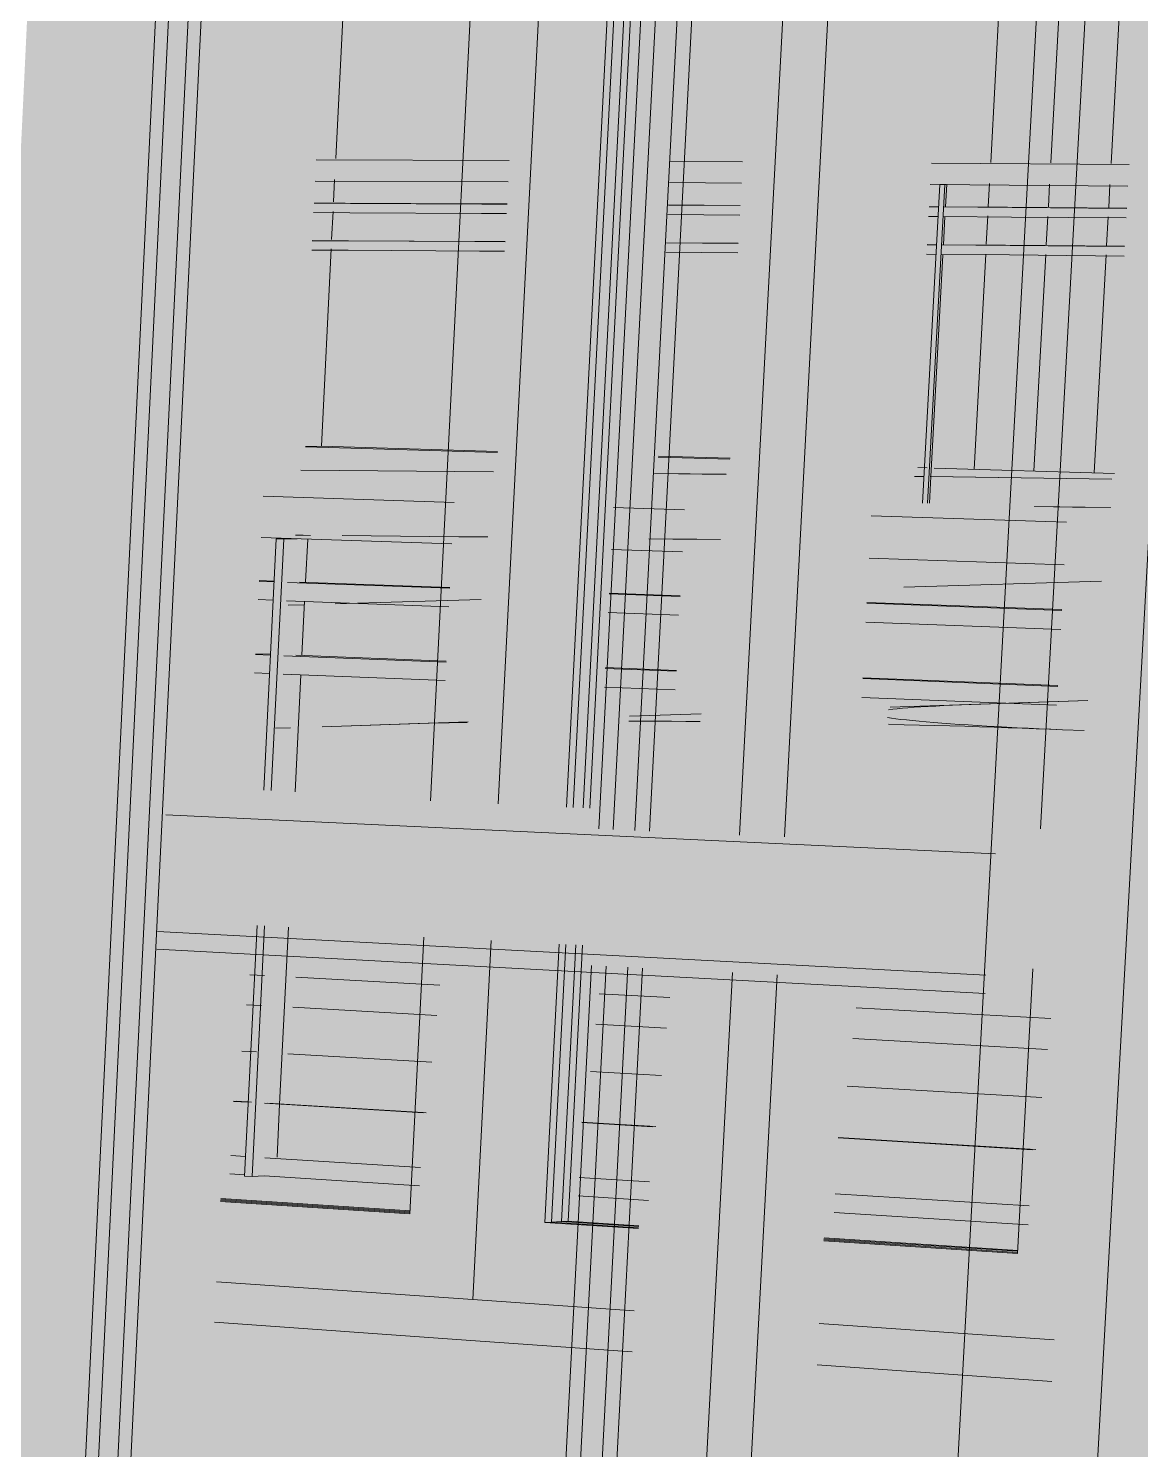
# Model space of a CAD drawing. Header units: inches. Extents: x 30764 to 30770, y -4780 to 4478.
# Drawn here: x 30766.0058 to 30766.0673, y -4779.7673 to -4779.6889 of the extents above; entities that cross this region are included whole.
import ezdxf

# ---------------------------------------------------------------- set-up
doc = ezdxf.new("R2010")
doc.units = ezdxf.units.IN
doc.header["$MEASUREMENT"] = 0
for name, color, linetype, lineweight in [('A-DOOR', 31, 'Continuous', 13), ('A-FLOR', 192, 'Continuous', 13), ('A-FLOR-HRAL', 11, 'Continuous', 9), ('A-FLOR-OTLN', 90, 'Continuous', 9), ('A-GLAZ-CURT', 52, 'Continuous', 9), ('A-GLAZ-CWMG', 51, 'Continuous', 9), ('C-BLDG-PADS', 91, 'Continuous', 9), ('C-TOPO', 7, 'Continuous', 9), ('L-SITE-WALL', 31, 'Continuous', 13), ('S-BEAM', 12, 'Continuous', 9)]:
    doc.layers.add(name, color=color, linetype=linetype, lineweight=lineweight)

# ---------------------------------------------------------------- blocks, each defined once
blk = doc.blocks.new('FP_35-Entrance - Fitness Center')
at = {"layer": 'A-DOOR', "lineweight": 9}
for p, q in [((-6389.540423, -4779.696251), (-6389.538786, -4779.666037)), ((-6389.537105, -4779.696274), (-6389.535453, -4779.666008)), ((-6389.53377, -4779.696304), (-6389.532103, -4779.66598)), ((-6389.509897, -4779.696343), (-6389.508128, -4779.665772)), ((-6389.540554, -4779.698677), (-6389.540486, -4779.697423)), ((-6389.537238, -4779.698704), (-6389.53717, -4779.697449)), ((-6389.533904, -4779.698732), (-6389.533834, -4779.697468)), ((-6389.510037, -4779.698771), (-6389.509965, -4779.697525)), ((-6389.540668, -4779.700774), (-6389.540583, -4779.699201)), ((-6389.537353, -4779.700804), (-6389.537267, -4779.699229)), ((-6389.53402, -4779.700835), (-6389.533933, -4779.699258)), ((-6389.510159, -4779.700876), (-6389.510069, -4779.699312)), ((-6389.541341, -4779.713201), (-6389.540697, -4779.701316)), ((-6389.538035, -4779.7133), (-6389.537381, -4779.701329)), ((-6389.53471, -4779.713399), (-6389.534048, -4779.70136)), ((-6389.510905, -4779.713757), (-6389.510191, -4779.701418)), ((-6389.510925, -4779.714111), (-6389.510905, -4779.713757))]:
    blk.add_line(p, q, dxfattribs=at)

msp = doc.modelspace()

# ---------------------------------------------------------------- hatches: boundary and pattern name
at = {"layer": 'A-DOOR'}
h = msp.add_hatch(color=256, dxfattribs=at)
h.paths.add_polyline_path([(30766.060823, -4779.841117), (30766.072697, -4779.62668), (30766.008562, -4779.62927), (30765.998852, -4779.832795), (30766.042187, -4779.838614)], flags=0)
h.paths.add_polyline_path([(30766.053714, -4779.831251), (30766.00619, -4779.825217), (30766.015287, -4779.637903), (30766.064327, -4779.636293), (30766.055012, -4779.807412)], flags=0)
at = {"layer": 'A-DOOR', "transparency": 33554496}
msp.add_hatch(color=256, dxfattribs=at).paths.add_polyline_path([(30766.053734, -4779.831086), (30766.064336, -4779.636337), (30766.016014, -4779.637922), (30766.006905, -4779.825147), (30766.053725, -4779.831085)], flags=0)
at = {"layer": 'A-DOOR'}
for points in [[(30766.00619, -4779.825217), (30766.006905, -4779.825147), (30766.016014, -4779.637922), (30766.015287, -4779.637903), (30766.006202, -4779.824971)], [(30766.006905, -4779.825147), (30766.00869, -4779.82497), (30766.017829, -4779.637969), (30766.016014, -4779.637922), (30766.006914, -4779.824971)], [(30766.031739, -4779.712207), (30766.032306, -4779.701089), (30766.022543, -4779.701035), (30766.022, -4779.711917), (30766.029989, -4779.712155)], [(30766.044576, -4779.712589), (30766.045175, -4779.701181), (30766.041209, -4779.701181), (30766.040621, -4779.712471), (30766.044123, -4779.712575)], [(30766.026882, -4779.754309), (30766.026885, -4779.754266), (30766.016433, -4779.753585), (30766.016429, -4779.753627), (30766.026586, -4779.75429)], [(30766.026887, -4779.754266), (30766.026891, -4779.754158), (30766.016445, -4779.753478), (30766.016433, -4779.753585), (30766.026885, -4779.754266)], [(30766.039518, -4779.755133), (30766.039523, -4779.75509), (30766.034721, -4779.754777), (30766.034351, -4779.754796), (30766.03937, -4779.755124)], [(30766.039523, -4779.75509), (30766.039535, -4779.754981), (30766.035643, -4779.754728), (30766.035021, -4779.754796), (30766.039372, -4779.75508)], [(30766.060451, -4779.756499), (30766.060454, -4779.756454), (30766.049755, -4779.755757), (30766.04975, -4779.755801), (30766.060138, -4779.756478)], [(30766.060456, -4779.756454), (30766.060461, -4779.756343), (30766.049768, -4779.755647), (30766.049755, -4779.755757), (30766.060454, -4779.756454)]]:
    msp.add_hatch(color=256, dxfattribs=at).paths.add_polyline_path(points, flags=0)
h = msp.add_hatch(color=256, dxfattribs=at)
h.paths.add_polyline_path([(30766.009842, -4779.81858), (30766.040765, -4779.815655), (30766.044704, -4779.74099), (30766.039735, -4779.740745), (30766.036199, -4779.808554), (30766.010219, -4779.810879), (30766.010148, -4779.812331)], flags=0)
h.paths.add_polyline_path([(30766.045104, -4779.733399), (30766.050108, -4779.638519), (30766.0187, -4779.6377), (30766.018307, -4779.645731), (30766.044661, -4779.646276), (30766.040129, -4779.733187), (30766.043476, -4779.73333)], flags=0)
at = {"layer": 'A-DOOR', "transparency": 33554496}
h = msp.add_hatch(color=256, dxfattribs=at)
h.paths.add_polyline_path([(30766.010236, -4779.810717), (30766.035406, -4779.808467), (30766.038932, -4779.740703), (30766.013726, -4779.739462), (30766.010342, -4779.808569)], flags=0)
h.paths.add_polyline_path([(30766.039326, -4779.733149), (30766.043846, -4779.646297), (30766.018315, -4779.645769), (30766.014088, -4779.732069), (30766.03611, -4779.733011)], flags=0)
at = {"layer": 'A-DOOR'}
h = msp.add_hatch(color=256, dxfattribs=at)
h.paths.add_polyline_path([(30766.035406, -4779.808467), (30766.038932, -4779.740703), (30766.036931, -4779.740596), (30766.033427, -4779.808249)], flags=0)
h.paths.add_polyline_path([(30766.039326, -4779.733149), (30766.043846, -4779.646297), (30766.041813, -4779.646348), (30766.037322, -4779.733055)], flags=0)
h = msp.add_hatch(color=256, dxfattribs=at)
h.paths.add_polyline_path([(30766.036199, -4779.808554), (30766.039735, -4779.740745), (30766.038932, -4779.740703), (30766.035406, -4779.808467)], flags=0)
h.paths.add_polyline_path([(30766.040129, -4779.733187), (30766.044661, -4779.646276), (30766.043846, -4779.646297), (30766.039326, -4779.733149)], flags=0)
h = msp.add_hatch(color=256, dxfattribs=at)
h.paths.add_polyline_path([(30766.062482, -4779.76127), (30766.063602, -4779.740913), (30766.061311, -4779.740793), (30766.060451, -4779.756499), (30766.04975, -4779.755801), (30766.049505, -4779.760375), (30766.059337, -4779.761053)], flags=0)
h.paths.add_polyline_path([(30766.064029, -4779.733165), (30766.068397, -4779.6538), (30766.055189, -4779.654045), (30766.054979, -4779.657971), (30766.065855, -4779.657804), (30766.061734, -4779.733059)], flags=0)
h = msp.add_hatch(color=256, dxfattribs=at)
h.paths.add_polyline_path([(30766.030375, -4779.759054), (30766.031388, -4779.739226), (30766.027656, -4779.739031), (30766.026882, -4779.754309), (30766.016429, -4779.753627), (30766.016209, -4779.758077), (30766.024305, -4779.758636)], flags=0)
h.paths.add_polyline_path([(30766.031774, -4779.73168), (30766.035724, -4779.654405), (30766.021316, -4779.654672), (30766.021127, -4779.658489), (30766.031745, -4779.658326), (30766.028037, -4779.731508), (30766.030748, -4779.731633)], flags=0)
h = msp.add_hatch(color=256, dxfattribs=at)
h.paths.add_polyline_path([(30766.039281, -4779.759669), (30766.039518, -4779.755133), (30766.034351, -4779.754796), (30766.035144, -4779.739423), (30766.031388, -4779.739226), (30766.030375, -4779.759054), (30766.037713, -4779.759561)], flags=0)
h.paths.add_polyline_path([(30766.035535, -4779.731853), (30766.039333, -4779.65821), (30766.044582, -4779.65813), (30766.044785, -4779.654237), (30766.035724, -4779.654405), (30766.031774, -4779.73168), (30766.032802, -4779.731727)], flags=0)
at = {"layer": 'A-DOOR', "transparency": 33554496}
h = msp.add_hatch(color=256, dxfattribs=at)
h.paths.add_polyline_path([(30766.060456, -4779.756454), (30766.061314, -4779.740792), (30766.050585, -4779.740231), (30766.049755, -4779.755757), (30766.060454, -4779.756454)], flags=0)
h.paths.add_polyline_path([(30766.039523, -4779.75509), (30766.040327, -4779.739693), (30766.035512, -4779.739441), (30766.034721, -4779.754777), (30766.039372, -4779.75508)], flags=0)
h.paths.add_polyline_path([(30766.061737, -4779.733059), (30766.065848, -4779.657815), (30766.054982, -4779.657981), (30766.050995, -4779.732564), (30766.060444, -4779.732999)], flags=0)
h.paths.add_polyline_path([(30766.040723, -4779.732091), (30766.044584, -4779.65814), (30766.039705, -4779.658215), (30766.035903, -4779.731869), (30766.03954, -4779.732037)], flags=0)
h = msp.add_hatch(color=256, dxfattribs=at)
h.paths.add_polyline_path([(30766.026887, -4779.754266), (30766.027659, -4779.73903), (30766.017179, -4779.738481), (30766.016433, -4779.753585), (30766.026885, -4779.754266)], flags=0)
h.paths.add_polyline_path([(30766.02804, -4779.731507), (30766.031737, -4779.658337), (30766.021129, -4779.658499), (30766.017547, -4779.731024), (30766.026876, -4779.731454)], flags=0)
at = {"layer": 'A-DOOR'}
h = msp.add_hatch(color=256, dxfattribs=at)
h.paths.add_polyline_path([(30766.034351, -4779.754796), (30766.034721, -4779.754777), (30766.035512, -4779.739441), (30766.035144, -4779.739423), (30766.034355, -4779.754729)], flags=0)
h.paths.add_polyline_path([(30766.035903, -4779.731869), (30766.039682, -4779.658215), (30766.039332, -4779.658222), (30766.035535, -4779.731853), (30766.035598, -4779.731856)], flags=0)
h = msp.add_hatch(color=256, dxfattribs=at)
h.paths.add_polyline_path([(30766.034721, -4779.754777), (30766.035643, -4779.754728), (30766.036431, -4779.739487), (30766.035512, -4779.739441), (30766.034723, -4779.754729)], flags=0)
h.paths.add_polyline_path([(30766.036823, -4779.731909), (30766.040635, -4779.658226), (30766.039703, -4779.658245), (30766.035903, -4779.731869), (30766.036744, -4779.731906)], flags=0)
h = msp.add_hatch(color=256, dxfattribs=at)
h.paths.add_polyline_path([(30766.045203, -4779.70065), (30766.045285, -4779.699093), (30766.041318, -4779.699093), (30766.041238, -4779.700621), (30766.044121, -4779.700642)], flags=0)
h.paths.add_polyline_path([(30766.045313, -4779.698562), (30766.045359, -4779.697322), (30766.041411, -4779.697313), (30766.041347, -4779.698536), (30766.044121, -4779.698554)], flags=0)
h.paths.add_polyline_path([(30766.04544, -4779.696152), (30766.046958, -4779.667261), (30766.042974, -4779.667292), (30766.041472, -4779.696128), (30766.045266, -4779.696151)], flags=0)
h = msp.add_hatch(color=256, dxfattribs=at)
h.paths.add_polyline_path([(30766.032333, -4779.70056), (30766.032412, -4779.699008), (30766.022646, -4779.698958), (30766.022569, -4779.700501), (30766.031026, -4779.700551)], flags=0)
h.paths.add_polyline_path([(30766.032439, -4779.698479), (30766.032502, -4779.697238), (30766.022733, -4779.697211), (30766.022673, -4779.698425), (30766.031169, -4779.698472)], flags=0)
h.paths.add_polyline_path([(30766.032492, -4779.696086), (30766.032562, -4779.696065), (30766.034026, -4779.667361), (30766.024216, -4779.667437), (30766.022811, -4779.696031), (30766.032416, -4779.696086)], flags=0)
at = {"layer": 'A-FLOR'}
h = msp.add_hatch(color=256, dxfattribs=at)
h.paths.add_polyline_path([(30766.061107, -4779.753881), (30766.061472, -4779.750732), (30766.050738, -4779.750082), (30766.050385, -4779.753205), (30766.060968, -4779.753872)], flags=0)
h.paths.add_polyline_path([(30766.064498, -4779.72462), (30766.064865, -4779.721451), (30766.054022, -4779.721055), (30766.053666, -4779.724197), (30766.063134, -4779.724567)], flags=0)
h.paths.add_polyline_path([(30766.064995, -4779.720333), (30766.06529, -4779.717788), (30766.054426, -4779.717481), (30766.054147, -4779.719947), (30766.063397, -4779.720276)], flags=0)
h.paths.add_polyline_path([(30766.065567, -4779.7154), (30766.065577, -4779.715314), (30766.063329, -4779.715322), (30766.0637, -4779.715335)], flags=0)
h = msp.add_hatch(color=256, dxfattribs=at)
h.paths.add_polyline_path([(30766.040133, -4779.752558), (30766.040475, -4779.749462), (30766.036571, -4779.749226), (30766.036233, -4779.752312), (30766.040031, -4779.752552)], flags=0)
h.paths.add_polyline_path([(30766.027472, -4779.75176), (30766.027801, -4779.748696), (30766.019862, -4779.748216), (30766.01955, -4779.751185), (30766.019192, -4779.751238), (30766.027348, -4779.751752)], flags=0)
h.paths.add_polyline_path([(30766.017818, -4779.751151), (30766.018136, -4779.748111), (30766.017316, -4779.748062), (30766.016999, -4779.7511), (30766.017764, -4779.751148)], flags=0)
h.paths.add_polyline_path([(30766.04331, -4779.723792), (30766.04362, -4779.720676), (30766.039711, -4779.720533), (30766.039372, -4779.723638), (30766.042838, -4779.723774)], flags=0)
h.paths.add_polyline_path([(30766.030524, -4779.723293), (30766.030854, -4779.72021), (30766.022837, -4779.719918), (30766.022515, -4779.72298), (30766.029332, -4779.723246)], flags=0)
h.paths.add_polyline_path([(30766.020774, -4779.722912), (30766.021094, -4779.719854), (30766.020267, -4779.719824), (30766.019948, -4779.72288), (30766.020765, -4779.722912)], flags=0)
h.paths.add_polyline_path([(30766.043776, -4779.719578), (30766.044052, -4779.717078), (30766.040104, -4779.716952), (30766.039831, -4779.719438), (30766.043684, -4779.719575)], flags=0)
h.paths.add_polyline_path([(30766.030971, -4779.719123), (30766.031235, -4779.716659), (30766.023203, -4779.716439), (30766.022951, -4779.718838), (30766.029569, -4779.719073)], flags=0)
h.paths.add_polyline_path([(30766.021207, -4779.718776), (30766.021458, -4779.716382), (30766.021732, -4779.716346), (30766.020634, -4779.71631), (30766.020379, -4779.718746), (30766.020907, -4779.718765)], flags=0)
h = msp.add_hatch(color=256, dxfattribs=at)
h.paths.add_polyline_path([(30766.040475, -4779.749462), (30766.041591, -4779.739357), (30766.037673, -4779.739154), (30766.036571, -4779.749226), (30766.040212, -4779.749446)], flags=0)
h.paths.add_polyline_path([(30766.027801, -4779.748696), (30766.028873, -4779.738696), (30766.020907, -4779.738281), (30766.019862, -4779.748216), (30766.027522, -4779.748679)], flags=0)
h.paths.add_polyline_path([(30766.018136, -4779.748111), (30766.019174, -4779.738191), (30766.018352, -4779.738148), (30766.017316, -4779.748062), (30766.017933, -4779.748099)], flags=0)
h.paths.add_polyline_path([(30766.042448, -4779.731603), (30766.043189, -4779.724893), (30766.039251, -4779.724736), (30766.038519, -4779.731424), (30766.04238, -4779.7316)], flags=0)
h.paths.add_polyline_path([(30766.029695, -4779.731022), (30766.030407, -4779.724382), (30766.022402, -4779.724062), (30766.021708, -4779.730658), (30766.028894, -4779.730985)], flags=0)
h.paths.add_polyline_path([(30766.019971, -4779.730579), (30766.020661, -4779.723992), (30766.019835, -4779.723959), (30766.019147, -4779.730541), (30766.019806, -4779.730571)], flags=0)
h = msp.add_hatch(color=256, dxfattribs=at)
h.paths.add_polyline_path([(30766.061472, -4779.750732), (30766.062663, -4779.740454), (30766.05189, -4779.739893), (30766.050738, -4779.750082), (30766.061162, -4779.750713)], flags=0)
h.paths.add_polyline_path([(30766.063577, -4779.732566), (30766.064368, -4779.72574), (30766.053541, -4779.725307), (30766.052775, -4779.732074), (30766.062647, -4779.732523)], flags=0)
h = msp.add_hatch(color=256, dxfattribs=at)
h.paths.add_polyline_path([(30766.040079, -4779.753581), (30766.040133, -4779.752558), (30766.036233, -4779.752312), (30766.03618, -4779.753332), (30766.040031, -4779.753578)], flags=0)
h.paths.add_polyline_path([(30766.027421, -4779.752772), (30766.027472, -4779.75176), (30766.018886, -4779.751219), (30766.018836, -4779.752224), (30766.027348, -4779.752768)], flags=0)
h.paths.add_polyline_path([(30766.017768, -4779.752155), (30766.017818, -4779.751151), (30766.016999, -4779.7511), (30766.016949, -4779.752103), (30766.017764, -4779.752155)], flags=0)
msp.add_hatch(color=256, dxfattribs=at).paths.add_polyline_path([(30766.06105, -4779.754921), (30766.061107, -4779.753881), (30766.050385, -4779.753205), (30766.050329, -4779.754236), (30766.060969, -4779.754916)], flags=0)
at = {"layer": 'A-FLOR-HRAL'}
h = msp.add_hatch(color=256, dxfattribs=at)
h.paths.add_polyline_path([(30766.045234, -4779.696813), (30766.045266, -4779.696215), (30766.041294, -4779.696225), (30766.041264, -4779.69679), (30766.043945, -4779.696806)], flags=0)
h.paths.add_polyline_path([(30766.032348, -4779.696742), (30766.032379, -4779.696155), (30766.024807, -4779.696115), (30766.02172, -4779.696113), (30766.02169, -4779.696692), (30766.031241, -4779.696736)], flags=0)
for points in [[(30766.066587, -4779.696959), (30766.066621, -4779.696362), (30766.055701, -4779.696328), (30766.05567, -4779.696881), (30766.064191, -4779.696941)], [(30766.066557, -4779.697533), (30766.066587, -4779.696959), (30766.05567, -4779.696881), (30766.055641, -4779.697455), (30766.064916, -4779.697521)], [(30766.055488, -4779.715072), (30766.056437, -4779.697474), (30766.056161, -4779.697472), (30766.055214, -4779.715063), (30766.055404, -4779.715069)], [(30766.066458, -4779.699318), (30766.066487, -4779.698792), (30766.055573, -4779.698706), (30766.055544, -4779.69923), (30766.063699, -4779.699295)], [(30766.066342, -4779.70142), (30766.066371, -4779.700895), (30766.05546, -4779.700801), (30766.055432, -4779.701324), (30766.063699, -4779.701396)], [(30766.063102, -4779.717354), (30766.063175, -4779.716128), (30766.052386, -4779.715785), (30766.052315, -4779.716996), (30766.061316, -4779.717295)], [(30766.063049, -4779.718458), (30766.063102, -4779.717354), (30766.052315, -4779.716996), (30766.052262, -4779.718105), (30766.061517, -4779.718411)], [(30766.06285, -4779.722038), (30766.062907, -4779.720989), (30766.052127, -4779.720599), (30766.052072, -4779.721639), (30766.061323, -4779.721982)], [(30766.062907, -4779.720989), (30766.062915, -4779.720944), (30766.052134, -4779.720555), (30766.052127, -4779.720599), (30766.061322, -4779.720931)], [(30766.06262, -4779.726233), (30766.062677, -4779.725185), (30766.051905, -4779.724759), (30766.051849, -4779.725798), (30766.061324, -4779.726181)], [(30766.062677, -4779.725185), (30766.062685, -4779.725136), (30766.051912, -4779.72471), (30766.051905, -4779.724759), (30766.061324, -4779.725131)]]:
    msp.add_hatch(color=256, dxfattribs=at).paths.add_polyline_path(points, flags=0)
h = msp.add_hatch(color=256, dxfattribs=at)
h.paths.add_polyline_path([(30766.045205, -4779.697384), (30766.045234, -4779.696813), (30766.041264, -4779.69679), (30766.041236, -4779.697364), (30766.044318, -4779.697377)], flags=0)
h.paths.add_polyline_path([(30766.03232, -4779.697306), (30766.032348, -4779.696742), (30766.02169, -4779.696692), (30766.021663, -4779.697254), (30766.026829, -4779.697287), (30766.030655, -4779.697301)], flags=0)
h = msp.add_hatch(color=256, dxfattribs=at)
h.paths.add_polyline_path([(30766.055596, -4779.715075), (30766.056302, -4779.701331), (30766.056227, -4779.701368), (30766.055488, -4779.715072), (30766.055572, -4779.715074)], flags=0)
h.paths.add_polyline_path([(30766.056281, -4779.700808), (30766.056366, -4779.700779), (30766.056415, -4779.699236), (30766.05634, -4779.699264), (30766.056257, -4779.700808)], flags=0)
h.paths.add_polyline_path([(30766.056394, -4779.698712), (30766.056479, -4779.698686), (30766.056508, -4779.697464), (30766.056437, -4779.697474), (30766.05637, -4779.698712)], flags=0)
h = msp.add_hatch(color=256, dxfattribs=at)
h.paths.add_polyline_path([(30766.045111, -4779.699155), (30766.045139, -4779.698633), (30766.04117, -4779.698608), (30766.041143, -4779.699129), (30766.043946, -4779.699147)], flags=0)
h.paths.add_polyline_path([(30766.03223, -4779.699075), (30766.032256, -4779.698555), (30766.021601, -4779.698501), (30766.021575, -4779.69902), (30766.030842, -4779.699067)], flags=0)
h = msp.add_hatch(color=256, dxfattribs=at)
h.paths.add_polyline_path([(30766.045139, -4779.698633), (30766.04514, -4779.698624), (30766.043946, -4779.698625)], flags=0)
h.paths.add_polyline_path([(30766.032256, -4779.698555), (30766.032257, -4779.698546), (30766.030869, -4779.698547)], flags=0)
h = msp.add_hatch(color=256, dxfattribs=at)
h.paths.add_polyline_path([(30766.066487, -4779.698792), (30766.066488, -4779.698783), (30766.063699, -4779.698769)], flags=0)
h.paths.add_polyline_path([(30766.056095, -4779.69871), (30766.056096, -4779.698701), (30766.055573, -4779.698706)], flags=0)
h = msp.add_hatch(color=256, dxfattribs=at)
h.paths.add_polyline_path([(30766.045002, -4779.701242), (30766.045029, -4779.70072), (30766.041062, -4779.700693), (30766.041035, -4779.701214), (30766.043947, -4779.701235)], flags=0)
h.paths.add_polyline_path([(30766.032124, -4779.701155), (30766.03215, -4779.700635), (30766.021498, -4779.700576), (30766.021472, -4779.701095), (30766.030736, -4779.701147)], flags=0)
h = msp.add_hatch(color=256, dxfattribs=at)
h.paths.add_polyline_path([(30766.045029, -4779.70072), (30766.045031, -4779.700711), (30766.043947, -4779.700713)], flags=0)
h.paths.add_polyline_path([(30766.03215, -4779.700635), (30766.032151, -4779.700626), (30766.030763, -4779.700627)], flags=0)
h = msp.add_hatch(color=256, dxfattribs=at)
h.paths.add_polyline_path([(30766.066371, -4779.700895), (30766.066372, -4779.700885), (30766.063699, -4779.700871)], flags=0)
h.paths.add_polyline_path([(30766.055982, -4779.700805), (30766.055984, -4779.700795), (30766.05546, -4779.700801)], flags=0)
at = {"layer": 'A-FLOR-HRAL', "transparency": 33554466}
for points in [[(30766.031503, -4779.713347), (30766.032124, -4779.701155), (30766.021472, -4779.701104), (30766.020869, -4779.713252), (30766.029806, -4779.713331)], [(30766.04436, -4779.713477), (30766.045002, -4779.701242), (30766.041034, -4779.701243), (30766.040399, -4779.713432), (30766.04395, -4779.713472)], [(30766.055294, -4779.713601), (30766.055955, -4779.701328), (30766.055431, -4779.701361), (30766.054773, -4779.713595), (30766.05518, -4779.713599)], [(30766.065663, -4779.713743), (30766.066342, -4779.70142), (30766.0563, -4779.701367), (30766.05564, -4779.713605), (30766.063703, -4779.713716)]]:
    msp.add_hatch(color=256, dxfattribs=at).paths.add_polyline_path(points, flags=0)
at = {"layer": 'A-FLOR-HRAL'}
h = msp.add_hatch(color=256, dxfattribs=at)
h.paths.add_polyline_path([(30766.042002, -4779.716654), (30766.042074, -4779.715448), (30766.038146, -4779.715345), (30766.03808, -4779.716524), (30766.041726, -4779.716645)], flags=0)
h.paths.add_polyline_path([(30766.029268, -4779.716232), (30766.029335, -4779.715027), (30766.018797, -4779.714714), (30766.018734, -4779.715882), (30766.029148, -4779.716228)], flags=0)
h = msp.add_hatch(color=256, dxfattribs=at)
h.paths.add_polyline_path([(30766.041951, -4779.717741), (30766.042002, -4779.716654), (30766.03808, -4779.716524), (30766.038029, -4779.717613), (30766.041746, -4779.717733)], flags=0)
h.paths.add_polyline_path([(30766.02922, -4779.717316), (30766.029268, -4779.716232), (30766.018734, -4779.715882), (30766.018686, -4779.716963), (30766.028275, -4779.717285)], flags=0)
h = msp.add_hatch(color=256, dxfattribs=at)
h.paths.add_polyline_path([(30766.018172, -4779.752257), (30766.018858, -4779.738419), (30766.018445, -4779.738398), (30766.01776, -4779.752231)], flags=0)
h.paths.add_polyline_path([(30766.019229, -4779.730946), (30766.019918, -4779.71705), (30766.019504, -4779.717036), (30766.018815, -4779.730927), (30766.019181, -4779.730944)], flags=0)
h = msp.add_hatch(color=256, dxfattribs=at)
h.paths.add_polyline_path([(30766.018172, -4779.752257), (30766.018836, -4779.752224), (30766.018886, -4779.751219), (30766.01955, -4779.751185), (30766.019695, -4779.748259), (30766.018865, -4779.74821), (30766.01935, -4779.738444), (30766.018858, -4779.738419), (30766.018222, -4779.751252)], flags=0)
h.paths.add_polyline_path([(30766.019721, -4779.730968), (30766.020042, -4779.724511), (30766.019881, -4779.724505), (30766.019931, -4779.723493), (30766.020929, -4779.723462), (30766.021077, -4779.72049), (30766.020082, -4779.720455), (30766.020132, -4779.719442), (30766.02113, -4779.719414), (30766.021248, -4779.717049), (30766.02011, -4779.717045), (30766.019918, -4779.71705), (30766.019229, -4779.730946), (30766.01956, -4779.730961)], flags=0)
h = msp.add_hatch(color=256, dxfattribs=at)
h.paths.add_polyline_path([(30766.041766, -4779.721258), (30766.04182, -4779.720226), (30766.0379, -4779.720085), (30766.037846, -4779.721113), (30766.041732, -4779.721257)], flags=0)
h.paths.add_polyline_path([(30766.029041, -4779.720787), (30766.029093, -4779.719766), (30766.020132, -4779.719442), (30766.020082, -4779.720455), (30766.027702, -4779.720737)], flags=0)
h.paths.add_polyline_path([(30766.019338, -4779.720428), (30766.019388, -4779.719415), (30766.018565, -4779.719386), (30766.018515, -4779.720397), (30766.019092, -4779.720419)], flags=0)
h = msp.add_hatch(color=256, dxfattribs=at)
h.paths.add_polyline_path([(30766.04182, -4779.720226), (30766.041827, -4779.720183), (30766.037906, -4779.720041), (30766.0379, -4779.720085), (30766.041731, -4779.720223)], flags=0)
h.paths.add_polyline_path([(30766.029093, -4779.719766), (30766.029099, -4779.719723), (30766.020132, -4779.719442), (30766.027702, -4779.719716)], flags=0)
h.paths.add_polyline_path([(30766.019388, -4779.719415), (30766.019394, -4779.719372), (30766.019092, -4779.719405)], flags=0)
h = msp.add_hatch(color=256, dxfattribs=at)
h.paths.add_polyline_path([(30766.041551, -4779.725381), (30766.041605, -4779.724351), (30766.037687, -4779.724196), (30766.037634, -4779.725223), (30766.041138, -4779.725365)], flags=0)
h.paths.add_polyline_path([(30766.028834, -4779.724867), (30766.028886, -4779.723848), (30766.019931, -4779.723493), (30766.019881, -4779.724505), (30766.027703, -4779.724822)], flags=0)
h.paths.add_polyline_path([(30766.019137, -4779.724475), (30766.019181, -4779.723463), (30766.018365, -4779.723431), (30766.018315, -4779.724442)], flags=0)
h = msp.add_hatch(color=256, dxfattribs=at)
h.paths.add_polyline_path([(30766.041605, -4779.724351), (30766.041612, -4779.724303), (30766.037694, -4779.724148), (30766.037687, -4779.724196), (30766.041137, -4779.724332)], flags=0)
h.paths.add_polyline_path([(30766.028886, -4779.723848), (30766.028893, -4779.7238), (30766.020201, -4779.723485), (30766.020199, -4779.723504), (30766.027703, -4779.723801)], flags=0)
h.paths.add_polyline_path([(30766.019187, -4779.723464), (30766.019185, -4779.723416), (30766.018371, -4779.723384), (30766.018365, -4779.723431), (30766.019181, -4779.723463)], flags=0)
at = {"layer": 'A-FLOR-HRAL', "transparency": 33554466}
h = msp.add_hatch(color=256, dxfattribs=at)
h.paths.add_polyline_path([(30766.017965, -4779.748156), (30766.018448, -4779.738397), (30766.017628, -4779.738354), (30766.017146, -4779.748106), (30766.017762, -4779.748143)], flags=0)
h.paths.add_polyline_path([(30766.018819, -4779.730926), (30766.019138, -4779.724475), (30766.018316, -4779.724442), (30766.017997, -4779.730889), (30766.018168, -4779.730896)], flags=0)
at = {"layer": 'A-FLOR-HRAL'}
h = msp.add_hatch(color=256, dxfattribs=at)
h.paths.add_polyline_path([(30766.019695, -4779.748259), (30766.020182, -4779.738486), (30766.01935, -4779.738444), (30766.018865, -4779.74821), (30766.019192, -4779.748229)], flags=0)
h.paths.add_polyline_path([(30766.020554, -4779.731004), (30766.020875, -4779.724543), (30766.020042, -4779.724511), (30766.019721, -4779.730968), (30766.020206, -4779.730989)], flags=0)
at = {"layer": 'A-FLOR-HRAL', "transparency": 33554466}
h = msp.add_hatch(color=256, dxfattribs=at)
h.paths.add_polyline_path([(30766.040291, -4779.749507), (30766.040811, -4779.739565), (30766.036903, -4779.739361), (30766.036389, -4779.74927), (30766.040029, -4779.749491)], flags=0)
h.paths.add_polyline_path([(30766.027624, -4779.74874), (30766.028123, -4779.738902), (30766.01935, -4779.738444), (30766.018865, -4779.74821), (30766.027346, -4779.748723)], flags=0)
h.paths.add_polyline_path([(30766.041208, -4779.731954), (30766.041552, -4779.725381), (30766.037635, -4779.725223), (30766.037295, -4779.731774), (30766.041141, -4779.731951)], flags=0)
h.paths.add_polyline_path([(30766.028505, -4779.731371), (30766.028835, -4779.724867), (30766.020042, -4779.724511), (30766.019721, -4779.730968), (30766.027707, -4779.731334)], flags=0)
h = msp.add_hatch(color=256, dxfattribs=at)
h.paths.add_polyline_path([(30766.061276, -4779.750776), (30766.06183, -4779.740663), (30766.051085, -4779.740101), (30766.050548, -4779.750127), (30766.060966, -4779.750758)], flags=0)
h.paths.add_polyline_path([(30766.062255, -4779.73292), (30766.062621, -4779.726233), (30766.05185, -4779.725798), (30766.051495, -4779.732426), (30766.061328, -4779.732877)], flags=0)
at = {"layer": 'A-GLAZ-CURT', "transparency": 33554458}
h = msp.add_hatch(color=256, dxfattribs=at)
h.paths.add_polyline_path([(30766.043262, -4779.815169), (30766.056302, -4779.813938), (30766.060247, -4779.74175), (30766.047191, -4779.741107), (30766.043459, -4779.81146)], flags=0)
h.paths.add_polyline_path([(30766.073901, -4779.812276), (30766.082977, -4779.811418), (30766.086934, -4779.743064), (30766.077857, -4779.742617), (30766.073949, -4779.811443)], flags=0)
h.paths.add_polyline_path([(30766.087389, -4779.735204), (30766.092917, -4779.639705), (30766.083714, -4779.639465), (30766.0783, -4779.734815), (30766.084652, -4779.735087)], flags=0)
h.paths.add_polyline_path([(30766.060667, -4779.73406), (30766.065861, -4779.639), (30766.052626, -4779.638655), (30766.047594, -4779.733501), (30766.05595, -4779.733858)], flags=0)
at = {"layer": 'A-GLAZ-CWMG'}
for points in [[(30766.064653, -4779.841631), (30766.076667, -4779.62652), (30766.072697, -4779.62668), (30766.060823, -4779.841117)], [(30766.03026, -4779.761304), (30766.030375, -4779.759054), (30766.016209, -4779.758077), (30766.016099, -4779.7603), (30766.024306, -4779.760882)], [(30766.039163, -4779.761935), (30766.039281, -4779.759669), (30766.030375, -4779.759054), (30766.03026, -4779.761304), (30766.037714, -4779.761832)], [(30766.062355, -4779.763579), (30766.062482, -4779.76127), (30766.049505, -4779.760375), (30766.049383, -4779.76266), (30766.059338, -4779.763365)]]:
    msp.add_hatch(color=256, dxfattribs=at).paths.add_polyline_path(points, flags=0)
h = msp.add_hatch(color=256, dxfattribs=at)
h.paths.add_polyline_path([(30766.040765, -4779.815655), (30766.043233, -4779.815421), (30766.047175, -4779.741111), (30766.044704, -4779.74099), (30766.041209, -4779.80725)], flags=0)
h.paths.add_polyline_path([(30766.047579, -4779.733505), (30766.052614, -4779.638585), (30766.050108, -4779.638519), (30766.045104, -4779.733399)], flags=0)
at = {"layer": 'C-BLDG-PADS'}
h = msp.add_hatch(color=256, dxfattribs=at)
h.paths.add_polyline_path([(30766.044483, -4779.713437), (30766.044569, -4779.712648), (30766.040615, -4779.71253), (30766.040521, -4779.713392), (30766.044074, -4779.713432)], flags=0)
h.paths.add_polyline_path([(30766.031622, -4779.713307), (30766.031733, -4779.712265), (30766.021112, -4779.711984), (30766.020985, -4779.713212), (30766.029925, -4779.713292)], flags=0)
h = msp.add_hatch(color=256, dxfattribs=at)
h.paths.add_polyline_path([(30766.039936, -4779.754889), (30766.040079, -4779.753581), (30766.03618, -4779.753332), (30766.036038, -4779.754636), (30766.039779, -4779.754879)], flags=0)
h.paths.add_polyline_path([(30766.027283, -4779.754066), (30766.027421, -4779.752772), (30766.018836, -4779.752224), (30766.018172, -4779.752257), (30766.01776, -4779.752231), (30766.017764, -4779.752155), (30766.016949, -4779.752103), (30766.016816, -4779.753386), (30766.027276, -4779.754066)], flags=0)
h.paths.add_polyline_path([(30766.044342, -4779.71472), (30766.044483, -4779.713437), (30766.040521, -4779.713392), (30766.040391, -4779.714588), (30766.044, -4779.714709)], flags=0)
h.paths.add_polyline_path([(30766.031516, -4779.714304), (30766.031622, -4779.713307), (30766.020985, -4779.713212), (30766.020906, -4779.713964), (30766.031117, -4779.714291)], flags=0)
h = msp.add_hatch(color=256, dxfattribs=at)
h.paths.add_polyline_path([(30766.060896, -4779.756251), (30766.06105, -4779.754921), (30766.050329, -4779.754236), (30766.050181, -4779.755555), (30766.060888, -4779.756251)], flags=0)
h.paths.add_polyline_path([(30766.065609, -4779.715304), (30766.065793, -4779.713702), (30766.055801, -4779.713565), (30766.055633, -4779.715063), (30766.062957, -4779.715267), (30766.063735, -4779.715278)], flags=0)
h.paths.add_polyline_path([(30766.055253, -4779.715051), (30766.055421, -4779.713561), (30766.054898, -4779.713563), (30766.054733, -4779.715033), (30766.055218, -4779.71505)], flags=0)
h = msp.add_hatch(color=256, dxfattribs=at)
h.paths.add_polyline_path([(30766.065793, -4779.713702), (30766.065824, -4779.713433), (30766.05585, -4779.713135), (30766.055801, -4779.713565), (30766.063832, -4779.713676)], flags=0)
h.paths.add_polyline_path([(30766.055421, -4779.713561), (30766.05547, -4779.713123), (30766.054949, -4779.713108), (30766.054899, -4779.713555), (30766.055307, -4779.713559)], flags=0)
for points in [[(30766.010917, -4779.810243), (30766.03409, -4779.808178), (30766.039163, -4779.761935), (30766.016099, -4779.7603), (30766.0111, -4779.808483)], [(30766.043608, -4779.814068), (30766.056656, -4779.812845), (30766.062355, -4779.763579), (30766.049383, -4779.76266), (30766.043906, -4779.811416)]]:
    msp.add_hatch(color=256, dxfattribs=at).paths.add_polyline_path(points, flags=0)
at = {"layer": 'L-SITE-WALL'}
h = msp.add_hatch(color=256, dxfattribs=at)
h.paths.add_polyline_path([(30766.022569, -4779.700501), (30766.022646, -4779.698953), (30766.021762, -4779.698958), (30766.021685, -4779.700497), (30766.021997, -4779.700498)], flags=0)
h.paths.add_polyline_path([(30766.022673, -4779.698425), (30766.022734, -4779.697187), (30766.02185, -4779.697184), (30766.021789, -4779.698422), (30766.021996, -4779.698423)], flags=0)
h.paths.add_polyline_path([(30766.022792, -4779.696031), (30766.024216, -4779.667437), (30766.023328, -4779.667445), (30766.021908, -4779.696027), (30766.022611, -4779.69603)], flags=0)
msp.add_hatch(color=256, dxfattribs=at).paths.add_polyline_path([(30766.021117, -4779.711938), (30766.022, -4779.711917), (30766.022543, -4779.701029), (30766.021659, -4779.701035), (30766.021123, -4779.711817)], flags=0)
at = {"layer": 'S-BEAM'}
h = msp.add_hatch(color=256, dxfattribs=at)
h.paths.add_polyline_path([(30766.059, -4779.73583), (30766.059028, -4779.735385), (30766.013222, -4779.733218), (30766.0132, -4779.733613), (30766.054441, -4779.735609)], flags=0)
h.paths.add_polyline_path([(30765.226124, -4779.695516), (30765.226116, -4779.695374), (30765.22322, -4779.695265), (30765.223226, -4779.695376), (30765.22567, -4779.695494)], flags=0)
h = msp.add_hatch(color=256, dxfattribs=at)
h.paths.add_polyline_path([(30766.058711, -4779.741143), (30766.059, -4779.73583), (30766.0132, -4779.733613), (30766.01295, -4779.738729), (30766.054445, -4779.740918)], flags=0)
h.paths.add_polyline_path([(30765.226203, -4779.697221), (30765.226124, -4779.695516), (30765.223226, -4779.695376), (30765.223305, -4779.697068), (30765.225669, -4779.697192)], flags=0)
h = msp.add_hatch(color=256, dxfattribs=at)
h.paths.add_polyline_path([(30766.059028, -4779.735385), (30766.059244, -4779.734439), (30766.013411, -4779.732273), (30766.013225, -4779.733185), (30766.054444, -4779.735165)], flags=0)
h.paths.add_polyline_path([(30765.226116, -4779.695374), (30765.226083, -4779.6952), (30765.223445, -4779.695245), (30765.225676, -4779.695352)], flags=0)
h = msp.add_hatch(color=256, dxfattribs=at)
h.paths.add_polyline_path([(30766.058669, -4779.742144), (30766.058711, -4779.741143), (30766.01295, -4779.738729), (30766.012914, -4779.739692), (30766.054458, -4779.741918)], flags=0)
h.paths.add_polyline_path([(30765.226214, -4779.697541), (30765.226203, -4779.697221), (30765.223305, -4779.697068), (30765.223314, -4779.697326), (30765.223396, -4779.69739), (30765.225666, -4779.697512)], flags=0)

# ---------------------------------------------------------------- linework, layer by layer
at = {"layer": 'A-DOOR'}
for p, q in [((30766.072697, -4779.62668), (30766.060823, -4779.841117)), ((30766.053714, -4779.831251), (30766.064327, -4779.636293)), ((30766.015287, -4779.637903), (30766.00619, -4779.825217)), ((30766.006905, -4779.825147), (30766.016014, -4779.637922)), ((30766.007977, -4779.825041), (30766.017104, -4779.63795)), ((30766.017829, -4779.637969), (30766.00869, -4779.82497)), ((30766.050108, -4779.638519), (30766.045104, -4779.733399)), ((30766.037322, -4779.733055), (30766.041813, -4779.646348)), ((30766.042625, -4779.646328), (30766.038122, -4779.733092)), ((30766.043846, -4779.646297), (30766.039326, -4779.733149)), ((30766.040129, -4779.733187), (30766.044661, -4779.646276)), ((30766.031774, -4779.73168), (30766.035724, -4779.654405)), ((30766.035724, -4779.654405), (30766.031774, -4779.73168)), ((30766.061734, -4779.733059), (30766.065855, -4779.657804)), ((30766.028037, -4779.731508), (30766.031745, -4779.658326)), ((30766.039333, -4779.65821), (30766.035535, -4779.731853)), ((30766.035903, -4779.731869), (30766.039705, -4779.658215)), ((30766.036455, -4779.731893), (30766.040263, -4779.658222)), ((30766.040635, -4779.658226), (30766.036823, -4779.731909)), ((30766.054949, -4779.713108), (30766.05547, -4779.713123)), ((30766.05585, -4779.713135), (30766.065824, -4779.713433)), ((30766.026882, -4779.754309), (30766.027656, -4779.739031)), ((30766.030375, -4779.759054), (30766.031388, -4779.739226)), ((30766.031388, -4779.739226), (30766.030375, -4779.759054)), ((30766.035144, -4779.739423), (30766.034351, -4779.754796)), ((30766.034721, -4779.754777), (30766.035512, -4779.739441)), ((30766.035274, -4779.754747), (30766.036064, -4779.739469)), ((30766.036431, -4779.739487), (30766.035643, -4779.754728)), ((30766.033427, -4779.808249), (30766.036931, -4779.740596)), ((30766.037731, -4779.740639), (30766.034217, -4779.808336)), ((30766.038932, -4779.740703), (30766.035406, -4779.808467)), ((30766.036199, -4779.808554), (30766.039735, -4779.740745)), ((30766.044704, -4779.74099), (30766.040765, -4779.815655)), ((30766.060451, -4779.756499), (30766.061311, -4779.740793)), ((30766.026887, -4779.754266), (30766.016433, -4779.753585)), ((30766.026894, -4779.754202), (30766.01644, -4779.753521)), ((30766.016445, -4779.753478), (30766.026899, -4779.754159)), ((30766.016429, -4779.753627), (30766.026882, -4779.754309)), ((30766.034721, -4779.754777), (30766.034351, -4779.754796)), ((30766.034351, -4779.754796), (30766.039518, -4779.755133)), ((30766.035643, -4779.754728), (30766.034721, -4779.754777)), ((30766.034721, -4779.754777), (30766.035274, -4779.754747)), ((30766.039523, -4779.75509), (30766.034721, -4779.754777)), ((30766.03953, -4779.755025), (30766.035274, -4779.754747)), ((30766.035643, -4779.754728), (30766.039535, -4779.754981)), ((30766.04975, -4779.755801), (30766.060451, -4779.756499)), ((30766.060456, -4779.756454), (30766.049755, -4779.755757)), ((30766.060464, -4779.756388), (30766.049763, -4779.755691)), ((30766.049768, -4779.755647), (30766.060469, -4779.756344)), ((30766.030375, -4779.759054), (30766.016209, -4779.758077)), ((30766.039281, -4779.759669), (30766.030375, -4779.759054)), ((30766.062482, -4779.76127), (30766.049505, -4779.760375))]:
    msp.add_line(p, q, dxfattribs=at)
at = {"layer": 'A-DOOR', "lineweight": 9}
for p, q in [((30766.024216, -4779.667437), (30766.022791, -4779.696038)), ((30766.022734, -4779.697187), (30766.022672, -4779.698434)), ((30766.022646, -4779.698953), (30766.022569, -4779.70051)), ((30766.022543, -4779.701029), (30766.022, -4779.711917)), ((30766.022, -4779.711917), (30766.031739, -4779.712207)), ((30766.040621, -4779.712471), (30766.044576, -4779.712589))]:
    msp.add_line(p, q, dxfattribs=at)
at = {"layer": 'A-FLOR'}
for p, q in [((30766.065579, -4779.715314), (30766.061422, -4779.715255)), ((30766.016999, -4779.7511), (30766.017818, -4779.751151)), ((30766.018886, -4779.751219), (30766.027472, -4779.75176)), ((30766.017768, -4779.752155), (30766.016949, -4779.752103)), ((30766.027421, -4779.752772), (30766.018836, -4779.752224)), ((30766.036233, -4779.752312), (30766.040133, -4779.752558)), ((30766.040079, -4779.753581), (30766.03618, -4779.753332)), ((30766.050385, -4779.753205), (30766.061107, -4779.753881)), ((30766.06105, -4779.754921), (30766.050329, -4779.754236))]:
    msp.add_line(p, q, dxfattribs=at)
at = {"layer": 'A-FLOR-HRAL'}
for p, q in [((30766.032377, -4779.696153), (30766.021717, -4779.696113)), ((30766.045264, -4779.696223), (30766.041295, -4779.696195)), ((30766.066617, -4779.696371), (30766.0557, -4779.696295)), ((30766.032317, -4779.697326), (30766.021659, -4779.697281)), ((30766.045202, -4779.697396), (30766.041234, -4779.697367)), ((30766.055214, -4779.715063), (30766.056161, -4779.697472)), ((30766.055488, -4779.715072), (30766.056437, -4779.697474)), ((30766.066552, -4779.697555), (30766.055636, -4779.697474)), ((30766.056161, -4779.697472), (30766.056227, -4779.697463)), ((30766.056437, -4779.697474), (30766.056161, -4779.697472)), ((30766.056502, -4779.697465), (30766.056437, -4779.697474)), ((30766.056478, -4779.698712), (30766.056545, -4779.697458)), ((30766.041171, -4779.698607), (30766.045139, -4779.698633)), ((30766.04514, -4779.698624), (30766.041173, -4779.698598)), ((30766.045112, -4779.699155), (30766.041144, -4779.699129)), ((30766.05607, -4779.699233), (30766.055548, -4779.699229)), ((30766.055576, -4779.698706), (30766.056098, -4779.69871)), ((30766.0561, -4779.698701), (30766.055577, -4779.698697)), ((30766.056365, -4779.700808), (30766.05645, -4779.699236)), ((30766.032151, -4779.700625), (30766.030483, -4779.700616)), ((30766.041063, -4779.700693), (30766.04503, -4779.70072)), ((30766.045031, -4779.700711), (30766.041064, -4779.700683)), ((30766.055463, -4779.7008), (30766.055985, -4779.700805)), ((30766.055987, -4779.700795), (30766.055465, -4779.700791)), ((30766.045002, -4779.701242), (30766.041036, -4779.701214)), ((30766.055957, -4779.701328), (30766.055435, -4779.701324)), ((30766.055675, -4779.713605), (30766.056335, -4779.701367)), ((30766.06002, -4779.701363), (30766.056233, -4779.70133)), ((30766.066344, -4779.70142), (30766.06002, -4779.701363)), ((30766.031503, -4779.713343), (30766.020869, -4779.713248)), ((30766.020869, -4779.713252), (30766.031503, -4779.713347)), ((30766.040399, -4779.713432), (30766.04436, -4779.713477)), ((30766.04436, -4779.713473), (30766.0404, -4779.713428)), ((30766.055294, -4779.713597), (30766.054773, -4779.713591)), ((30766.054773, -4779.713595), (30766.055294, -4779.713601)), ((30766.055596, -4779.715075), (30766.055675, -4779.713605)), ((30766.05564, -4779.713605), (30766.065663, -4779.713743)), ((30766.065664, -4779.713739), (30766.055654, -4779.713601)), ((30766.018794, -4779.714685), (30766.02933, -4779.715024)), ((30766.038143, -4779.715307), (30766.042067, -4779.715433)), ((30766.052382, -4779.715765), (30766.063171, -4779.716112)), ((30766.029213, -4779.717324), (30766.018681, -4779.716965)), ((30766.018815, -4779.730927), (30766.019504, -4779.717036)), ((30766.019918, -4779.71705), (30766.019229, -4779.730946)), ((30766.019504, -4779.717036), (30766.020246, -4779.717016)), ((30766.019918, -4779.71705), (30766.019504, -4779.717036)), ((30766.020661, -4779.71703), (30766.019918, -4779.71705)), ((30766.02113, -4779.719414), (30766.021248, -4779.717049)), ((30766.041945, -4779.717759), (30766.038023, -4779.717625)), ((30766.06304, -4779.718478), (30766.052256, -4779.71811)), ((30766.018565, -4779.719386), (30766.019388, -4779.719415)), ((30766.019394, -4779.719372), (30766.018571, -4779.719343)), ((30766.020132, -4779.719442), (30766.029093, -4779.719766)), ((30766.029099, -4779.719723), (30766.020798, -4779.719423)), ((30766.018515, -4779.720397), (30766.019338, -4779.720428)), ((30766.020082, -4779.720455), (30766.029041, -4779.720787)), ((30766.020929, -4779.723462), (30766.021077, -4779.72049)), ((30766.0379, -4779.720085), (30766.04182, -4779.720226)), ((30766.041827, -4779.720183), (30766.037906, -4779.720041)), ((30766.052127, -4779.720599), (30766.062907, -4779.720989)), ((30766.062915, -4779.720944), (30766.052134, -4779.720555)), ((30766.037846, -4779.721113), (30766.041732, -4779.721257)), ((30766.052072, -4779.721639), (30766.06285, -4779.722038)), ((30766.018365, -4779.723431), (30766.019187, -4779.723464)), ((30766.019194, -4779.723417), (30766.018371, -4779.723384)), ((30766.019931, -4779.723493), (30766.028886, -4779.723848)), ((30766.028893, -4779.7238), (30766.020597, -4779.723472)), ((30766.018315, -4779.724442), (30766.019137, -4779.724475)), ((30766.019881, -4779.724505), (30766.028834, -4779.724867)), ((30766.020554, -4779.731004), (30766.020875, -4779.724543)), ((30766.037687, -4779.724196), (30766.041605, -4779.724351)), ((30766.041612, -4779.724303), (30766.037694, -4779.724148)), ((30766.037634, -4779.725223), (30766.041551, -4779.725381)), ((30766.051905, -4779.724759), (30766.062677, -4779.725185)), ((30766.062685, -4779.725136), (30766.051912, -4779.72471)), ((30766.051849, -4779.725798), (30766.06262, -4779.726233)), ((30766.01776, -4779.752231), (30766.018445, -4779.738398)), ((30766.018858, -4779.738419), (30766.018172, -4779.752257)), ((30766.019695, -4779.748259), (30766.020182, -4779.738486)), ((30766.017146, -4779.748106), (30766.017965, -4779.748156)), ((30766.017967, -4779.748138), (30766.017148, -4779.748088)), ((30766.018865, -4779.74821), (30766.027624, -4779.74874)), ((30766.027626, -4779.748722), (30766.019031, -4779.748202)), ((30766.01955, -4779.751185), (30766.019695, -4779.748259)), ((30766.036389, -4779.74927), (30766.040291, -4779.749507)), ((30766.040293, -4779.749488), (30766.036391, -4779.749252)), ((30766.050548, -4779.750127), (30766.061276, -4779.750776)), ((30766.061278, -4779.750758), (30766.05055, -4779.750109)), ((30766.01776, -4779.752231), (30766.018172, -4779.752257)), ((30766.018172, -4779.752257), (30766.018836, -4779.752224))]:
    msp.add_line(p, q, dxfattribs=at)
for points in [[(30766.021599, -4779.698501, 0), (30766.023604, -4779.69851, 0), (30766.030869, -4779.698547, 0), (30766.032256, -4779.698555, 0)], [(30766.032257, -4779.698546, 0), (30766.030588, -4779.698537, 0), (30766.023319, -4779.6985, 0), (30766.021601, -4779.698492, 0)], [(30766.03223, -4779.699075, 0), (30766.030842, -4779.699067, 0), (30766.023578, -4779.699029, 0), (30766.021573, -4779.69902, 0)], [(30766.06646, -4779.699317, 0), (30766.060134, -4779.699265, 0), (30766.056346, -4779.699236, 0)], [(30766.056374, -4779.698712, 0), (30766.060162, -4779.698741, 0), (30766.066489, -4779.698792, 0)], [(30766.06649, -4779.698783, 0), (30766.059903, -4779.69873, 0), (30766.056451, -4779.698703, 0)], [(30766.021496, -4779.700576, 0), (30766.023501, -4779.700586, 0), (30766.030763, -4779.700627, 0), (30766.03215, -4779.700635, 0)], [(30766.030483, -4779.700616, 0), (30766.023216, -4779.700575, 0), (30766.021498, -4779.700566, 0)], [(30766.056261, -4779.700807, 0), (30766.060048, -4779.700839, 0), (30766.066373, -4779.700894, 0)], [(30766.066374, -4779.700884, 0), (30766.059789, -4779.700827, 0), (30766.056339, -4779.700798, 0)], [(30766.032124, -4779.701155, 0), (30766.030736, -4779.701147, 0), (30766.023475, -4779.701105, 0), (30766.02147, -4779.701095, 0)]]:
    msp.add_polyline3d(points, dxfattribs=at)
at = {"layer": 'A-FLOR-OTLN'}
for p, q in [((30766.054175, -4779.7197), (30766.065106, -4779.719377)), ((30766.022762, -4779.72063), (30766.030835, -4779.720391)), ((30766.020175, -4779.720706), (30766.021008, -4779.720682)), ((30766.064341, -4779.72597), (30766.053423, -4779.726343)), ((30766.057895, -4779.72619), (30766.064341, -4779.72597)), ((30766.042989, -4779.726699), (30766.039022, -4779.726835)), ((30766.020297, -4779.727474), (30766.019465, -4779.727502)), ((30766.019465, -4779.727502), (30766.020297, -4779.727474)), ((30766.030112, -4779.727139), (30766.022049, -4779.727414)), ((30766.022049, -4779.727414), (30766.026292, -4779.727269)), ((30766.064149, -4779.727633), (30766.062948, -4779.727583)), ((30766.062948, -4779.727583), (30766.064149, -4779.727633)), ((30766.018864, -4779.741156), (30766.018043, -4779.741111)), ((30766.028552, -4779.741684), (30766.020594, -4779.74125)), ((30766.041257, -4779.742377), (30766.037344, -4779.742164)), ((30766.01869, -4779.742814), (30766.01787, -4779.742768)), ((30766.028373, -4779.743356), (30766.02042, -4779.742911)), ((30766.062307, -4779.743526), (30766.051546, -4779.742939)), ((30766.041071, -4779.744067), (30766.037159, -4779.743848)), ((30766.062108, -4779.745244), (30766.051353, -4779.744642)), ((30766.018422, -4779.745378), (30766.017602, -4779.74533)), ((30766.028096, -4779.745941), (30766.02015, -4779.745479)), ((30766.040782, -4779.746678), (30766.036874, -4779.746451)), ((30766.0618, -4779.7479), (30766.051055, -4779.747275)), ((30766.018132, -4779.748149), (30766.017313, -4779.748099)), ((30766.027797, -4779.748733), (30766.019858, -4779.748253)), ((30766.04047, -4779.7495), (30766.036567, -4779.749264)), ((30766.061467, -4779.75077), (30766.050733, -4779.750121)), ((30766.017818, -4779.751152), (30766.016999, -4779.7511)), ((30766.027472, -4779.75176), (30766.018881, -4779.751219)), ((30766.040133, -4779.752559), (30766.036233, -4779.752313)), ((30766.061107, -4779.753881), (30766.050385, -4779.753205))]:
    msp.add_line(p, q, dxfattribs=at)
for points in [[(30766.061401, -4779.715255, 0), (30766.063494, -4779.715284, 0), (30766.065588, -4779.715314, 0)], [(30766.020572, -4779.716842, 0), (30766.020987, -4779.716845, 0), (30766.021402, -4779.716849, 0)], [(30766.023153, -4779.716863, 0), (30766.024759, -4779.716876, 0), (30766.026368, -4779.71689, 0), (30766.027978, -4779.716905, 0), (30766.02959, -4779.71692, 0), (30766.031204, -4779.716936, 0)], [(30766.040099, -4779.717034, 0), (30766.041417, -4779.71705, 0), (30766.042736, -4779.717066, 0), (30766.044054, -4779.717083, 0)], [(30766.057255, -4779.727287, 0), (30766.056753, -4779.727253, 0), (30766.056278, -4779.727218, 0), (30766.05583, -4779.727183, 0), (30766.055409, -4779.727148, 0), (30766.055018, -4779.727113, 0), (30766.054655, -4779.727078, 0), (30766.054321, -4779.727043, 0), (30766.054017, -4779.727008, 0), (30766.053742, -4779.726973, 0), (30766.053498, -4779.726938, 0), (30766.053284, -4779.726904, 0)], [(30766.05334, -4779.726478, 0), (30766.053562, -4779.72645, 0), (30766.053815, -4779.726422, 0), (30766.054097, -4779.726395, 0), (30766.054408, -4779.726369, 0), (30766.054749, -4779.726343, 0), (30766.055117, -4779.726319, 0), (30766.055514, -4779.726295, 0), (30766.055937, -4779.726272, 0), (30766.056388, -4779.72625, 0), (30766.056865, -4779.726229, 0), (30766.057367, -4779.726209, 0), (30766.057895, -4779.72619, 0)], [(30766.026292, -4779.727269, 0), (30766.026809, -4779.727252, 0), (30766.027345, -4779.727236, 0), (30766.0279, -4779.727221, 0), (30766.028473, -4779.727207, 0), (30766.029063, -4779.727193, 0)], [(30766.029063, -4779.727193, 0), (30766.029558, -4779.727183, 0), (30766.030064, -4779.727174, 0)], [(30766.038977, -4779.727109, 0), (30766.039756, -4779.727111, 0), (30766.040542, -4779.727113, 0), (30766.041334, -4779.727117, 0), (30766.042131, -4779.727122, 0), (30766.042934, -4779.727127, 0)], [(30766.053336, -4779.727283, 0), (30766.054196, -4779.727303, 0), (30766.055048, -4779.727324, 0), (30766.055892, -4779.727346, 0), (30766.056726, -4779.727369, 0), (30766.05755, -4779.727393, 0), (30766.058363, -4779.727418, 0), (30766.059163, -4779.727443, 0), (30766.05995, -4779.72747, 0), (30766.060723, -4779.727497, 0), (30766.061481, -4779.727525, 0), (30766.062223, -4779.727553, 0), (30766.062948, -4779.727583, 0)], [(30766.059861, -4779.72744, 0), (30766.059299, -4779.72741, 0), (30766.058757, -4779.72738, 0), (30766.058235, -4779.727349, 0), (30766.057735, -4779.727318, 0), (30766.057255, -4779.727287, 0)], [(30766.062948, -4779.727583, 0), (30766.062295, -4779.727555, 0), (30766.06166, -4779.727527, 0), (30766.061042, -4779.727498, 0), (30766.060442, -4779.727469, 0), (30766.059861, -4779.72744, 0)]]:
    msp.add_polyline3d(points, dxfattribs=at)
at = {"layer": 'A-GLAZ-CWMG'}
for p, q in [((30766.072697, -4779.62668), (30766.060823, -4779.841117)), ((30766.050108, -4779.638519), (30766.045104, -4779.733399)), ((30766.047579, -4779.733505), (30766.052614, -4779.638585)), ((30766.044704, -4779.74099), (30766.040765, -4779.815655)), ((30766.043233, -4779.815421), (30766.047175, -4779.741111)), ((30766.016209, -4779.758077), (30766.030375, -4779.759054)), ((30766.030375, -4779.759054), (30766.039281, -4779.759669)), ((30766.016099, -4779.7603), (30766.03026, -4779.761304)), ((30766.049505, -4779.760375), (30766.062482, -4779.76127)), ((30766.03026, -4779.761304), (30766.039163, -4779.761935)), ((30766.049383, -4779.76266), (30766.062355, -4779.763579))]:
    msp.add_line(p, q, dxfattribs=at)
at = {"layer": 'C-BLDG-PADS'}
for p, q in [((30766.031733, -4779.712265), (30766.021116, -4779.711949)), ((30766.044569, -4779.712648), (30766.040615, -4779.71253))]:
    msp.add_line(p, q, dxfattribs=at)
at = {"layer": 'C-TOPO'}
for p, q in [((30766.021116, -4779.711949), (30766.031733, -4779.712265)), ((30766.021116, -4779.711949), (30766.031733, -4779.712265)), ((30766.040615, -4779.71253), (30766.044569, -4779.712648)), ((30766.040615, -4779.71253), (30766.044569, -4779.712648))]:
    msp.add_line(p, q, dxfattribs=at)
at = {"layer": 'L-SITE-WALL'}
msp.add_line((30766.022, -4779.711917), (30766.021117, -4779.711938), dxfattribs=at)
at = {"layer": 'S-BEAM'}
for p, q in [((30766.013409, -4779.732273), (30766.059241, -4779.734439)), ((30766.01295, -4779.738729), (30766.058711, -4779.741143)), ((30766.012914, -4779.739692), (30766.058669, -4779.742144))]:
    msp.add_line(p, q, dxfattribs=at)

# ---------------------------------------------------------------- block references
at = {"layer": 'A-DOOR', "lineweight": 9}
msp.add_blockref('FP_35-Entrance - Fitness Center', (37155.599399, 0), dxfattribs=at)

doc.saveas('drawing.dxf')
